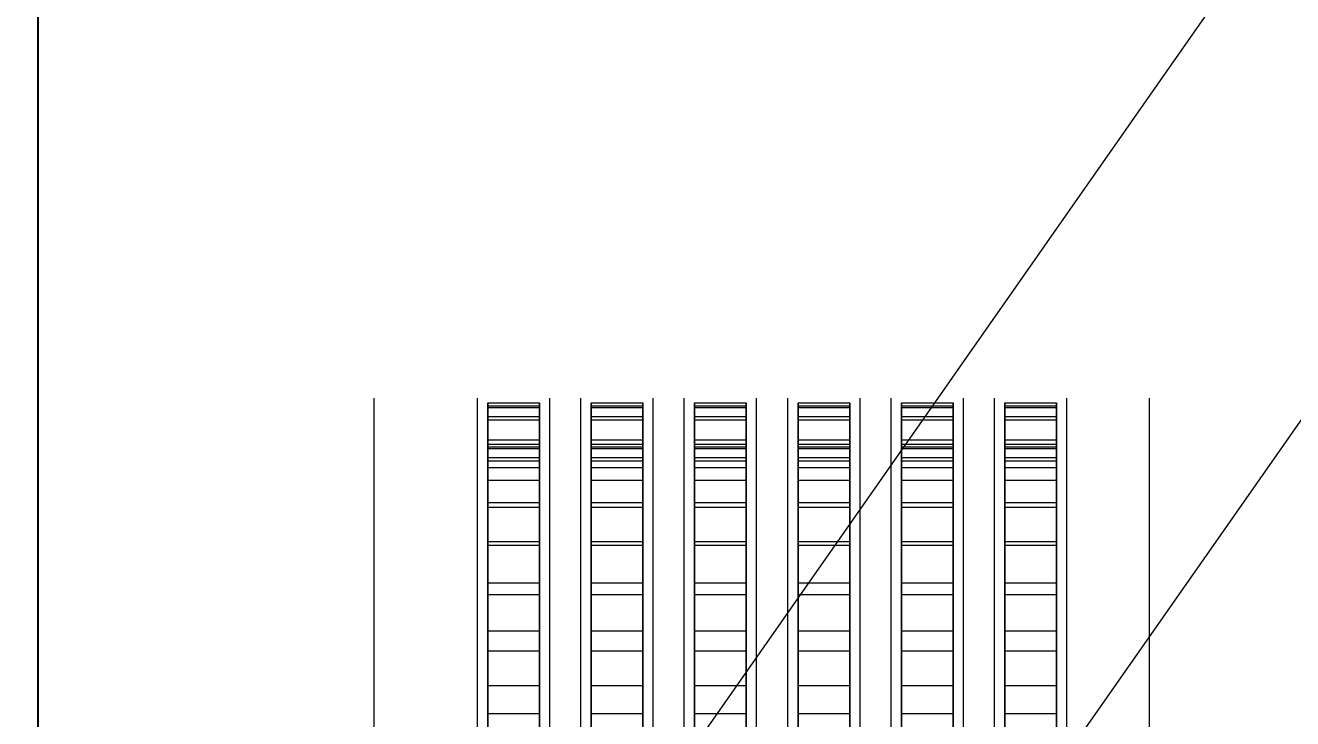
# Model space of a CAD drawing. Header units: millimetres. Extents: x -1970 to 34302, y -80068 to 6837.
# Drawn here: x -1727.5 to -1482.3, y -34082.2 to -33948 of the extents above; entities that cross this region are included whole.
import ezdxf

# ---------------------------------------------------------------- set-up
doc = ezdxf.new("R2010")
doc.units = ezdxf.units.MM
for name, color, linetype, lineweight in [('COTAS_O', 1, 'Continuous', 0), ('frontal_briquetadora', 7, 'Continuous', 0), ('frontal_tolva', 7, 'Continuous', 0)]:
    doc.layers.add(name, color=color, linetype=linetype, lineweight=lineweight)
doc.dimstyles.new('R19_100', dxfattribs={"dimtxt": 250, "dimasz": 150, "dimexe": 150, "dimexo": 80, "dimgap": 100, "dimtad": 1, "dimtih": 1, "dimtoh": 1, "dimdsep": 46, "dimcen": 0.09, "dimadec": 0, "dimazin": 0, "dimtfac": 1, "dimtdec": 4, "dimtofl": 0, "dimtmove": 0, "dimatfit": 3, "dimfxl": 1, "dimtolj": 1, "dimtzin": 0, "dimarcsym": 0})

# ---------------------------------------------------------------- blocks, each defined once
blk = doc.blocks.new('*D34')
at = {"layer": 'COTAS_O', "color": 0, "lineweight": -2, "transparency": 16777216}
for p, q in [((-1645, -31700), (-875, -31700)), ((-1025, -34250), (-1025, -31850)), ((-1645, -34400), (-875, -34400))]:
    blk.add_line(p, q, dxfattribs=at)
at = {"layer": 'COTAS_O', "color": 0, "transparency": 16777216}
for points in [[(-1050, -31850), (-1000, -31850), (-1025, -31700)], [(-1050, -34250), (-1000, -34250), (-1025, -34400)]]:
    blk.add_solid(points, dxfattribs=at)
at = {"layer": 'Defpoints', "color": 0, "transparency": 16777216}
for p in [(-1725, -31700), (-1025, -31700), (-1725, -34400)]:
    blk.add_point(p, dxfattribs=at)
blk = doc.blocks.new('*D35')
at = {"layer": 'COTAS_O', "color": 0, "lineweight": -2, "transparency": 16777216}
for p, q in [((-1725, -34320), (-1725, -33550)), ((1725, -34320), (1725, -33550)), ((-1575, -33700), (1575, -33700))]:
    blk.add_line(p, q, dxfattribs=at)
at = {"layer": 'COTAS_O', "color": 0, "transparency": 16777216}
for points in [[(-1575, -33675), (-1575, -33725), (-1725, -33700)], [(1575, -33675), (1575, -33725), (1725, -33700)]]:
    blk.add_solid(points, dxfattribs=at)
at = {"layer": 'Defpoints', "color": 0, "transparency": 16777216}
for p in [(1725, -33700), (-1725, -34400), (1725, -34400)]:
    blk.add_point(p, dxfattribs=at)

msp = doc.modelspace()

# ---------------------------------------------------------------- linework, layer by layer
at = {"layer": 'frontal_briquetadora'}
for p, q in [((-1660, -34021.432), (-1660, -34020.159)), ((-1640, -34021.432), (-1640, -34020.159)), ((-1626, -34021.432), (-1626, -34020.159)), ((-1620, -34021.432), (-1620, -34020.159)), ((-1606, -34021.432), (-1606, -34020.159)), ((-1600, -34021.432), (-1600, -34020.159)), ((-1586, -34021.432), (-1586, -34020.159)), ((-1580, -34021.432), (-1580, -34020.159)), ((-1566, -34021.432), (-1566, -34020.159)), ((-1560, -34021.432), (-1560, -34020.159)), ((-1546, -34021.432), (-1546, -34020.159)), ((-1540, -34021.432), (-1540, -34020.159)), ((-1526, -34021.432), (-1526, -34020.159)), ((-1510, -34021.432), (-1510, -34020.159)), ((-1660, -34023.974), (-1660, -34021.432)), ((-1640, -34023.974), (-1640, -34021.432)), ((-1638, -34021.599), (-1638, -34021.008)), ((-1638, -34021.008), (-1638, -34021.918)), ((-1638, -34021.008), (-1628, -34021.008)), ((-1638, -34023.687), (-1638, -34021.599)), ((-1638, -34021.599), (-1628, -34021.599)), ((-1638, -34021.918), (-1638, -34024.323)), ((-1638, -34021.918), (-1628, -34021.918)), ((-1628, -34021.008), (-1628, -34021.918)), ((-1628, -34021.599), (-1628, -34021.008)), ((-1628, -34023.687), (-1628, -34021.599)), ((-1628, -34021.918), (-1628, -34024.323)), ((-1626, -34023.974), (-1626, -34021.432)), ((-1620, -34023.974), (-1620, -34021.432)), ((-1618, -34021.599), (-1618, -34021.008)), ((-1618, -34021.008), (-1618, -34021.918)), ((-1618, -34021.008), (-1608, -34021.008)), ((-1618, -34023.687), (-1618, -34021.599)), ((-1618, -34021.599), (-1608, -34021.599)), ((-1618, -34021.918), (-1618, -34024.323)), ((-1618, -34021.918), (-1608, -34021.918)), ((-1608, -34021.008), (-1608, -34021.918)), ((-1608, -34021.599), (-1608, -34021.008)), ((-1608, -34023.687), (-1608, -34021.599)), ((-1608, -34021.918), (-1608, -34024.323)), ((-1606, -34023.974), (-1606, -34021.432)), ((-1600, -34023.974), (-1600, -34021.432)), ((-1598, -34021.599), (-1598, -34021.008)), ((-1598, -34021.008), (-1598, -34021.918)), ((-1598, -34021.008), (-1588, -34021.008)), ((-1598, -34023.687), (-1598, -34021.599)), ((-1598, -34021.599), (-1588, -34021.599)), ((-1598, -34021.918), (-1598, -34024.323)), ((-1598, -34021.918), (-1588, -34021.918)), ((-1588, -34021.008), (-1588, -34021.918)), ((-1588, -34021.599), (-1588, -34021.008)), ((-1588, -34023.687), (-1588, -34021.599)), ((-1588, -34021.918), (-1588, -34024.323)), ((-1586, -34023.974), (-1586, -34021.432)), ((-1580, -34023.974), (-1580, -34021.432)), ((-1578, -34021.599), (-1578, -34021.008)), ((-1578, -34021.008), (-1578, -34021.918)), ((-1578, -34021.008), (-1568, -34021.008)), ((-1578, -34023.687), (-1578, -34021.599)), ((-1578, -34021.599), (-1568, -34021.599)), ((-1578, -34021.918), (-1578, -34024.323)), ((-1578, -34021.918), (-1568, -34021.918)), ((-1568, -34021.008), (-1568, -34021.918)), ((-1568, -34021.599), (-1568, -34021.008)), ((-1568, -34023.687), (-1568, -34021.599)), ((-1568, -34021.918), (-1568, -34024.323)), ((-1566, -34023.974), (-1566, -34021.432)), ((-1560, -34023.974), (-1560, -34021.432)), ((-1558, -34021.599), (-1558, -34021.008)), ((-1558, -34021.008), (-1558, -34021.918)), ((-1558, -34021.008), (-1548, -34021.008)), ((-1558, -34023.687), (-1558, -34021.599)), ((-1558, -34021.599), (-1548, -34021.599)), ((-1558, -34021.918), (-1558, -34024.323)), ((-1558, -34021.918), (-1548, -34021.918)), ((-1548, -34021.008), (-1548, -34021.918)), ((-1548, -34021.599), (-1548, -34021.008)), ((-1548, -34023.687), (-1548, -34021.599)), ((-1548, -34021.918), (-1548, -34024.323)), ((-1546, -34023.974), (-1546, -34021.432)), ((-1540, -34023.974), (-1540, -34021.432)), ((-1538, -34021.599), (-1538, -34021.008)), ((-1538, -34021.008), (-1538, -34021.918)), ((-1538, -34021.008), (-1528, -34021.008)), ((-1538, -34023.687), (-1538, -34021.599)), ((-1538, -34021.599), (-1528, -34021.599)), ((-1538, -34021.918), (-1538, -34024.323)), ((-1538, -34021.918), (-1528, -34021.918)), ((-1528, -34021.008), (-1528, -34021.918)), ((-1528, -34021.599), (-1528, -34021.008)), ((-1528, -34023.687), (-1528, -34021.599)), ((-1528, -34021.918), (-1528, -34024.323)), ((-1526, -34023.974), (-1526, -34021.432)), ((-1510, -34023.974), (-1510, -34021.432)), ((-1660, -34027.772), (-1660, -34023.974)), ((-1640, -34027.772), (-1640, -34023.974)), ((-1638, -34255.522), (-1638, -34023.687)), ((-1638, -34023.687), (-1628, -34023.687)), ((-1638, -34024.323), (-1638, -34028.212)), ((-1638, -34024.323), (-1628, -34024.323)), ((-1628, -34255.522), (-1628, -34023.687)), ((-1628, -34024.323), (-1628, -34028.212)), ((-1626, -34027.772), (-1626, -34023.974)), ((-1620, -34027.772), (-1620, -34023.974)), ((-1618, -34255.522), (-1618, -34023.687)), ((-1618, -34023.687), (-1608, -34023.687)), ((-1618, -34024.323), (-1618, -34028.212)), ((-1618, -34024.323), (-1608, -34024.323)), ((-1608, -34255.522), (-1608, -34023.687)), ((-1608, -34024.323), (-1608, -34028.212)), ((-1606, -34027.772), (-1606, -34023.974)), ((-1600, -34027.772), (-1600, -34023.974)), ((-1598, -34255.522), (-1598, -34023.687)), ((-1598, -34023.687), (-1588, -34023.687)), ((-1598, -34024.323), (-1598, -34028.212)), ((-1598, -34024.323), (-1588, -34024.323)), ((-1588, -34255.522), (-1588, -34023.687)), ((-1588, -34024.323), (-1588, -34028.212)), ((-1586, -34027.772), (-1586, -34023.974)), ((-1580, -34027.772), (-1580, -34023.974)), ((-1578, -34255.522), (-1578, -34023.687)), ((-1578, -34023.687), (-1568, -34023.687)), ((-1578, -34024.323), (-1578, -34028.212)), ((-1578, -34024.323), (-1568, -34024.323)), ((-1568, -34255.522), (-1568, -34023.687)), ((-1568, -34024.323), (-1568, -34028.212)), ((-1566, -34027.772), (-1566, -34023.974)), ((-1560, -34027.772), (-1560, -34023.974)), ((-1558, -34255.522), (-1558, -34023.687)), ((-1558, -34023.687), (-1548, -34023.687)), ((-1558, -34024.323), (-1558, -34028.212)), ((-1558, -34024.323), (-1548, -34024.323)), ((-1548, -34255.522), (-1548, -34023.687)), ((-1548, -34024.323), (-1548, -34028.212)), ((-1546, -34027.772), (-1546, -34023.974)), ((-1540, -34027.772), (-1540, -34023.974)), ((-1538, -34255.522), (-1538, -34023.687)), ((-1538, -34023.687), (-1528, -34023.687)), ((-1538, -34024.323), (-1538, -34028.212)), ((-1538, -34024.323), (-1528, -34024.323)), ((-1528, -34255.522), (-1528, -34023.687)), ((-1528, -34024.323), (-1528, -34028.212)), ((-1526, -34027.772), (-1526, -34023.974)), ((-1510, -34027.772), (-1510, -34023.974)), ((-1660, -34032.813), (-1660, -34027.772)), ((-1640, -34032.813), (-1640, -34027.772)), ((-1640, -34030.642), (-1640, -34030)), ((-1638, -34028.212), (-1638, -34033.566)), ((-1638, -34028.212), (-1628, -34028.212)), ((-1638, -34029.008), (-1638, -34029.894)), ((-1638, -34029.584), (-1638, -34029.008)), ((-1638, -34029.008), (-1628, -34029.008)), ((-1638, -34031.618), (-1638, -34029.584)), ((-1638, -34029.584), (-1628, -34029.584)), ((-1638, -34029.894), (-1638, -34032.237)), ((-1638, -34029.894), (-1628, -34029.894)), ((-1628, -34028.212), (-1628, -34033.566)), ((-1628, -34029.584), (-1628, -34029.008)), ((-1628, -34029.008), (-1628, -34029.894)), ((-1628, -34031.618), (-1628, -34029.584)), ((-1628, -34029.894), (-1628, -34032.237)), ((-1626, -34032.813), (-1626, -34027.772)), ((-1626, -34030.642), (-1626, -34030)), ((-1620, -34032.813), (-1620, -34027.772)), ((-1620, -34030.642), (-1620, -34030)), ((-1618, -34028.212), (-1618, -34033.566)), ((-1618, -34028.212), (-1608, -34028.212)), ((-1618, -34029.008), (-1618, -34029.894)), ((-1618, -34029.584), (-1618, -34029.008)), ((-1618, -34029.008), (-1608, -34029.008)), ((-1618, -34031.618), (-1618, -34029.584)), ((-1618, -34029.584), (-1608, -34029.584)), ((-1618, -34029.894), (-1618, -34032.237)), ((-1618, -34029.894), (-1608, -34029.894)), ((-1608, -34028.212), (-1608, -34033.566)), ((-1608, -34029.584), (-1608, -34029.008)), ((-1608, -34029.008), (-1608, -34029.894)), ((-1608, -34031.618), (-1608, -34029.584)), ((-1608, -34029.894), (-1608, -34032.237)), ((-1606, -34032.813), (-1606, -34027.772)), ((-1606, -34030.642), (-1606, -34030)), ((-1600, -34032.813), (-1600, -34027.772)), ((-1600, -34030.642), (-1600, -34030)), ((-1598, -34028.212), (-1598, -34033.566)), ((-1598, -34028.212), (-1588, -34028.212)), ((-1598, -34029.008), (-1598, -34029.894)), ((-1598, -34029.584), (-1598, -34029.008)), ((-1598, -34029.008), (-1588, -34029.008)), ((-1598, -34031.618), (-1598, -34029.584)), ((-1598, -34029.584), (-1588, -34029.584)), ((-1598, -34029.894), (-1598, -34032.237)), ((-1598, -34029.894), (-1588, -34029.894)), ((-1588, -34028.212), (-1588, -34033.566)), ((-1588, -34029.584), (-1588, -34029.008)), ((-1588, -34029.008), (-1588, -34029.894)), ((-1588, -34031.618), (-1588, -34029.584)), ((-1588, -34029.894), (-1588, -34032.237)), ((-1586, -34032.813), (-1586, -34027.772)), ((-1586, -34030.642), (-1586, -34030)), ((-1580, -34032.813), (-1580, -34027.772)), ((-1580, -34030.642), (-1580, -34030)), ((-1578, -34028.212), (-1578, -34033.566)), ((-1578, -34028.212), (-1568, -34028.212)), ((-1578, -34029.008), (-1578, -34029.894)), ((-1578, -34029.584), (-1578, -34029.008)), ((-1578, -34029.008), (-1568, -34029.008)), ((-1578, -34031.618), (-1578, -34029.584)), ((-1578, -34029.584), (-1568, -34029.584)), ((-1578, -34029.894), (-1578, -34032.237)), ((-1578, -34029.894), (-1568, -34029.894)), ((-1568, -34028.212), (-1568, -34033.566)), ((-1568, -34029.584), (-1568, -34029.008)), ((-1568, -34029.008), (-1568, -34029.894)), ((-1568, -34031.618), (-1568, -34029.584)), ((-1568, -34029.894), (-1568, -34032.237)), ((-1566, -34032.813), (-1566, -34027.772)), ((-1566, -34030.642), (-1566, -34030)), ((-1560, -34032.813), (-1560, -34027.772)), ((-1560, -34030.642), (-1560, -34030)), ((-1558, -34028.212), (-1558, -34033.566)), ((-1558, -34028.212), (-1548, -34028.212)), ((-1558, -34029.008), (-1558, -34029.894)), ((-1558, -34029.584), (-1558, -34029.008)), ((-1558, -34029.008), (-1548, -34029.008)), ((-1558, -34031.618), (-1558, -34029.584)), ((-1558, -34029.584), (-1548, -34029.584)), ((-1558, -34029.894), (-1558, -34032.237)), ((-1558, -34029.894), (-1548, -34029.894)), ((-1548, -34028.212), (-1548, -34033.566)), ((-1548, -34029.584), (-1548, -34029.008)), ((-1548, -34029.008), (-1548, -34029.894)), ((-1548, -34031.618), (-1548, -34029.584)), ((-1548, -34029.894), (-1548, -34032.237)), ((-1546, -34032.813), (-1546, -34027.772)), ((-1546, -34030.642), (-1546, -34030)), ((-1540, -34032.813), (-1540, -34027.772)), ((-1540, -34030.642), (-1540, -34030)), ((-1538, -34028.212), (-1538, -34033.566)), ((-1538, -34028.212), (-1528, -34028.212)), ((-1538, -34029.008), (-1538, -34029.894)), ((-1538, -34029.584), (-1538, -34029.008)), ((-1538, -34029.008), (-1528, -34029.008)), ((-1538, -34031.618), (-1538, -34029.584)), ((-1538, -34029.584), (-1528, -34029.584)), ((-1538, -34029.894), (-1538, -34032.237)), ((-1538, -34029.894), (-1528, -34029.894)), ((-1528, -34028.212), (-1528, -34033.566)), ((-1528, -34029.584), (-1528, -34029.008)), ((-1528, -34029.008), (-1528, -34029.894)), ((-1528, -34031.618), (-1528, -34029.584)), ((-1528, -34029.894), (-1528, -34032.237)), ((-1526, -34032.813), (-1526, -34027.772)), ((-1526, -34030.642), (-1526, -34030)), ((-1510, -34032.813), (-1510, -34027.772)), ((-1640, -34032.567), (-1640, -34030.642)), ((-1638, -34263.452), (-1638, -34031.618)), ((-1638, -34031.618), (-1628, -34031.618)), ((-1638, -34032.237), (-1638, -34036.025)), ((-1638, -34032.237), (-1628, -34032.237)), ((-1628, -34263.452), (-1628, -34031.618)), ((-1628, -34032.237), (-1628, -34036.025)), ((-1626, -34032.567), (-1626, -34030.642)), ((-1620, -34032.567), (-1620, -34030.642)), ((-1618, -34263.452), (-1618, -34031.618)), ((-1618, -34031.618), (-1608, -34031.618)), ((-1618, -34032.237), (-1618, -34036.025)), ((-1618, -34032.237), (-1608, -34032.237)), ((-1608, -34263.452), (-1608, -34031.618)), ((-1608, -34032.237), (-1608, -34036.025)), ((-1606, -34032.567), (-1606, -34030.642)), ((-1600, -34032.567), (-1600, -34030.642)), ((-1598, -34263.452), (-1598, -34031.618)), ((-1598, -34031.618), (-1588, -34031.618)), ((-1598, -34032.237), (-1598, -34036.025)), ((-1598, -34032.237), (-1588, -34032.237)), ((-1588, -34263.452), (-1588, -34031.618)), ((-1588, -34032.237), (-1588, -34036.025)), ((-1586, -34032.567), (-1586, -34030.642)), ((-1580, -34032.567), (-1580, -34030.642)), ((-1578, -34263.452), (-1578, -34031.618)), ((-1578, -34031.618), (-1568, -34031.618)), ((-1578, -34032.237), (-1578, -34036.025)), ((-1578, -34032.237), (-1568, -34032.237)), ((-1568, -34263.452), (-1568, -34031.618)), ((-1568, -34032.237), (-1568, -34036.025)), ((-1566, -34032.567), (-1566, -34030.642)), ((-1560, -34032.567), (-1560, -34030.642)), ((-1558, -34263.452), (-1558, -34031.618)), ((-1558, -34031.618), (-1548, -34031.618)), ((-1558, -34032.237), (-1558, -34036.025)), ((-1558, -34032.237), (-1548, -34032.237)), ((-1548, -34263.452), (-1548, -34031.618)), ((-1548, -34032.237), (-1548, -34036.025)), ((-1546, -34032.567), (-1546, -34030.642)), ((-1540, -34032.567), (-1540, -34030.642)), ((-1538, -34263.452), (-1538, -34031.618)), ((-1538, -34031.618), (-1528, -34031.618)), ((-1538, -34032.237), (-1538, -34036.025)), ((-1538, -34032.237), (-1528, -34032.237)), ((-1528, -34263.452), (-1528, -34031.618)), ((-1528, -34032.237), (-1528, -34036.025)), ((-1526, -34032.567), (-1526, -34030.642)), ((-1660, -34039.075), (-1660, -34032.813)), ((-1640, -34035.764), (-1640, -34032.567)), ((-1640, -34039.075), (-1640, -34032.813)), ((-1638, -34033.566), (-1638, -34040.36)), ((-1638, -34033.566), (-1628, -34033.566)), ((-1628, -34033.566), (-1628, -34040.36)), ((-1626, -34035.764), (-1626, -34032.567)), ((-1626, -34039.075), (-1626, -34032.813)), ((-1620, -34035.764), (-1620, -34032.567)), ((-1620, -34039.075), (-1620, -34032.813)), ((-1618, -34033.566), (-1618, -34040.36)), ((-1618, -34033.566), (-1608, -34033.566)), ((-1608, -34033.566), (-1608, -34040.36)), ((-1606, -34035.764), (-1606, -34032.567)), ((-1606, -34039.075), (-1606, -34032.813)), ((-1600, -34035.764), (-1600, -34032.567)), ((-1600, -34039.075), (-1600, -34032.813)), ((-1598, -34033.566), (-1598, -34040.36)), ((-1598, -34033.566), (-1588, -34033.566)), ((-1588, -34033.566), (-1588, -34040.36)), ((-1586, -34035.764), (-1586, -34032.567)), ((-1586, -34039.075), (-1586, -34032.813)), ((-1580, -34035.764), (-1580, -34032.567)), ((-1580, -34039.075), (-1580, -34032.813)), ((-1578, -34033.566), (-1578, -34040.36)), ((-1578, -34033.566), (-1568, -34033.566)), ((-1568, -34033.566), (-1568, -34040.36)), ((-1566, -34035.764), (-1566, -34032.567)), ((-1566, -34039.075), (-1566, -34032.813)), ((-1560, -34035.764), (-1560, -34032.567)), ((-1560, -34039.075), (-1560, -34032.813)), ((-1558, -34033.566), (-1558, -34040.36)), ((-1558, -34033.566), (-1548, -34033.566)), ((-1548, -34033.566), (-1548, -34040.36)), ((-1546, -34035.764), (-1546, -34032.567)), ((-1546, -34039.075), (-1546, -34032.813)), ((-1540, -34035.764), (-1540, -34032.567)), ((-1540, -34039.075), (-1540, -34032.813)), ((-1538, -34033.566), (-1538, -34040.36)), ((-1538, -34033.566), (-1528, -34033.566)), ((-1528, -34033.566), (-1528, -34040.36)), ((-1526, -34035.764), (-1526, -34032.567)), ((-1526, -34039.075), (-1526, -34032.813)), ((-1510, -34039.075), (-1510, -34032.813)), ((-1640, -34040.222), (-1640, -34035.764)), ((-1638, -34036.025), (-1638, -34041.241)), ((-1638, -34036.025), (-1628, -34036.025)), ((-1628, -34036.025), (-1628, -34041.241)), ((-1626, -34040.222), (-1626, -34035.764)), ((-1620, -34040.222), (-1620, -34035.764)), ((-1618, -34036.025), (-1618, -34041.241)), ((-1618, -34036.025), (-1608, -34036.025)), ((-1608, -34036.025), (-1608, -34041.241)), ((-1606, -34040.222), (-1606, -34035.764)), ((-1600, -34040.222), (-1600, -34035.764)), ((-1598, -34036.025), (-1598, -34041.241)), ((-1598, -34036.025), (-1588, -34036.025)), ((-1588, -34036.025), (-1588, -34041.241)), ((-1586, -34040.222), (-1586, -34035.764)), ((-1580, -34040.222), (-1580, -34035.764)), ((-1578, -34036.025), (-1578, -34041.241)), ((-1578, -34036.025), (-1568, -34036.025)), ((-1568, -34036.025), (-1568, -34041.241)), ((-1566, -34040.222), (-1566, -34035.764)), ((-1560, -34040.222), (-1560, -34035.764)), ((-1558, -34036.025), (-1558, -34041.241)), ((-1558, -34036.025), (-1548, -34036.025)), ((-1548, -34036.025), (-1548, -34041.241)), ((-1546, -34040.222), (-1546, -34035.764)), ((-1540, -34040.222), (-1540, -34035.764)), ((-1538, -34036.025), (-1538, -34041.241)), ((-1538, -34036.025), (-1528, -34036.025)), ((-1528, -34036.025), (-1528, -34041.241)), ((-1526, -34040.222), (-1526, -34035.764)), ((-1660, -34046.532), (-1660, -34039.075)), ((-1640, -34046.532), (-1640, -34039.075)), ((-1626, -34046.532), (-1626, -34039.075)), ((-1620, -34046.532), (-1620, -34039.075)), ((-1606, -34046.532), (-1606, -34039.075)), ((-1600, -34046.532), (-1600, -34039.075)), ((-1586, -34046.532), (-1586, -34039.075)), ((-1580, -34046.532), (-1580, -34039.075)), ((-1566, -34046.532), (-1566, -34039.075)), ((-1560, -34046.532), (-1560, -34039.075)), ((-1546, -34046.532), (-1546, -34039.075)), ((-1540, -34046.532), (-1540, -34039.075)), ((-1526, -34046.532), (-1526, -34039.075)), ((-1510, -34046.532), (-1510, -34039.075)), ((-1640, -34045.921), (-1640, -34040.222)), ((-1638, -34040.36), (-1638, -34048.56)), ((-1638, -34040.36), (-1628, -34040.36)), ((-1638, -34041.241), (-1638, -34047.859)), ((-1638, -34041.241), (-1628, -34041.241)), ((-1628, -34040.36), (-1628, -34048.56)), ((-1628, -34041.241), (-1628, -34047.859)), ((-1626, -34045.921), (-1626, -34040.222)), ((-1620, -34045.921), (-1620, -34040.222)), ((-1618, -34040.36), (-1618, -34048.56)), ((-1618, -34040.36), (-1608, -34040.36)), ((-1618, -34041.241), (-1618, -34047.859)), ((-1618, -34041.241), (-1608, -34041.241)), ((-1608, -34040.36), (-1608, -34048.56)), ((-1608, -34041.241), (-1608, -34047.859)), ((-1606, -34045.921), (-1606, -34040.222)), ((-1600, -34045.921), (-1600, -34040.222)), ((-1598, -34040.36), (-1598, -34048.56)), ((-1598, -34040.36), (-1588, -34040.36)), ((-1598, -34041.241), (-1598, -34047.859)), ((-1598, -34041.241), (-1588, -34041.241)), ((-1588, -34040.36), (-1588, -34048.56)), ((-1588, -34041.241), (-1588, -34047.859)), ((-1586, -34045.921), (-1586, -34040.222)), ((-1580, -34045.921), (-1580, -34040.222)), ((-1578, -34040.36), (-1578, -34048.56)), ((-1578, -34040.36), (-1568, -34040.36)), ((-1578, -34041.241), (-1578, -34047.859)), ((-1578, -34041.241), (-1568, -34041.241)), ((-1568, -34040.36), (-1568, -34048.56)), ((-1568, -34041.241), (-1568, -34047.859)), ((-1566, -34045.921), (-1566, -34040.222)), ((-1560, -34045.921), (-1560, -34040.222)), ((-1558, -34040.36), (-1558, -34048.56)), ((-1558, -34040.36), (-1548, -34040.36)), ((-1558, -34041.241), (-1558, -34047.859)), ((-1558, -34041.241), (-1548, -34041.241)), ((-1548, -34040.36), (-1548, -34048.56)), ((-1548, -34041.241), (-1548, -34047.859)), ((-1546, -34045.921), (-1546, -34040.222)), ((-1540, -34045.921), (-1540, -34040.222)), ((-1538, -34040.36), (-1538, -34048.56)), ((-1538, -34040.36), (-1528, -34040.36)), ((-1538, -34041.241), (-1538, -34047.859)), ((-1538, -34041.241), (-1528, -34041.241)), ((-1528, -34040.36), (-1528, -34048.56)), ((-1528, -34041.241), (-1528, -34047.859)), ((-1526, -34045.921), (-1526, -34040.222)), ((-1660, -34055.154), (-1660, -34046.532)), ((-1640, -34052.836), (-1640, -34045.921)), ((-1640, -34055.154), (-1640, -34046.532)), ((-1626, -34052.836), (-1626, -34045.921)), ((-1626, -34055.154), (-1626, -34046.532)), ((-1620, -34052.836), (-1620, -34045.921)), ((-1620, -34055.154), (-1620, -34046.532)), ((-1606, -34052.836), (-1606, -34045.921)), ((-1606, -34055.154), (-1606, -34046.532)), ((-1600, -34052.836), (-1600, -34045.921)), ((-1600, -34055.154), (-1600, -34046.532)), ((-1586, -34052.836), (-1586, -34045.921)), ((-1586, -34055.154), (-1586, -34046.532)), ((-1580, -34052.836), (-1580, -34045.921)), ((-1580, -34055.154), (-1580, -34046.532)), ((-1566, -34052.836), (-1566, -34045.921)), ((-1566, -34055.154), (-1566, -34046.532)), ((-1560, -34052.836), (-1560, -34045.921)), ((-1560, -34055.154), (-1560, -34046.532)), ((-1546, -34052.836), (-1546, -34045.921)), ((-1546, -34055.154), (-1546, -34046.532)), ((-1540, -34052.836), (-1540, -34045.921)), ((-1540, -34055.154), (-1540, -34046.532)), ((-1526, -34052.836), (-1526, -34045.921)), ((-1526, -34055.154), (-1526, -34046.532)), ((-1510, -34055.154), (-1510, -34046.532)), ((-1638, -34047.859), (-1638, -34055.846)), ((-1638, -34047.859), (-1628, -34047.859)), ((-1638, -34048.56), (-1638, -34058.126)), ((-1638, -34048.56), (-1628, -34048.56)), ((-1628, -34047.859), (-1628, -34055.846)), ((-1628, -34048.56), (-1628, -34058.126)), ((-1618, -34047.859), (-1618, -34055.846)), ((-1618, -34047.859), (-1608, -34047.859)), ((-1618, -34048.56), (-1618, -34058.126)), ((-1618, -34048.56), (-1608, -34048.56)), ((-1608, -34047.859), (-1608, -34055.846)), ((-1608, -34048.56), (-1608, -34058.126)), ((-1598, -34047.859), (-1598, -34055.846)), ((-1598, -34047.859), (-1588, -34047.859)), ((-1598, -34048.56), (-1598, -34058.126)), ((-1598, -34048.56), (-1588, -34048.56)), ((-1588, -34047.859), (-1588, -34055.846)), ((-1588, -34048.56), (-1588, -34058.126)), ((-1578, -34047.859), (-1578, -34055.846)), ((-1578, -34047.859), (-1568, -34047.859)), ((-1578, -34048.56), (-1578, -34058.126)), ((-1578, -34048.56), (-1568, -34048.56)), ((-1568, -34047.859), (-1568, -34055.846)), ((-1568, -34048.56), (-1568, -34058.126)), ((-1558, -34047.859), (-1558, -34055.846)), ((-1558, -34047.859), (-1548, -34047.859)), ((-1558, -34048.56), (-1558, -34058.126)), ((-1558, -34048.56), (-1548, -34048.56)), ((-1548, -34047.859), (-1548, -34055.846)), ((-1548, -34048.56), (-1548, -34058.126)), ((-1538, -34047.859), (-1538, -34055.846)), ((-1538, -34047.859), (-1528, -34047.859)), ((-1538, -34048.56), (-1538, -34058.126)), ((-1538, -34048.56), (-1528, -34048.56)), ((-1528, -34047.859), (-1528, -34055.846)), ((-1528, -34048.56), (-1528, -34058.126)), ((-1640, -34060.938), (-1640, -34052.836)), ((-1626, -34060.938), (-1626, -34052.836)), ((-1620, -34060.938), (-1620, -34052.836)), ((-1606, -34060.938), (-1606, -34052.836)), ((-1600, -34060.938), (-1600, -34052.836)), ((-1586, -34060.938), (-1586, -34052.836)), ((-1580, -34060.938), (-1580, -34052.836)), ((-1566, -34060.938), (-1566, -34052.836)), ((-1560, -34060.938), (-1560, -34052.836)), ((-1546, -34060.938), (-1546, -34052.836)), ((-1540, -34060.938), (-1540, -34052.836)), ((-1526, -34060.938), (-1526, -34052.836)), ((-1660, -34064.906), (-1660, -34055.154)), ((-1640, -34064.906), (-1640, -34055.154)), ((-1638, -34055.846), (-1638, -34065.165)), ((-1638, -34055.846), (-1628, -34055.846)), ((-1628, -34055.846), (-1628, -34065.165)), ((-1626, -34064.906), (-1626, -34055.154)), ((-1620, -34064.906), (-1620, -34055.154)), ((-1618, -34055.846), (-1618, -34065.165)), ((-1618, -34055.846), (-1608, -34055.846)), ((-1608, -34055.846), (-1608, -34065.165)), ((-1606, -34064.906), (-1606, -34055.154)), ((-1600, -34064.906), (-1600, -34055.154)), ((-1598, -34055.846), (-1598, -34065.165)), ((-1598, -34055.846), (-1588, -34055.846)), ((-1588, -34055.846), (-1588, -34065.165)), ((-1586, -34064.906), (-1586, -34055.154)), ((-1580, -34064.906), (-1580, -34055.154)), ((-1578, -34055.846), (-1578, -34065.165)), ((-1578, -34055.846), (-1568, -34055.846)), ((-1568, -34055.846), (-1568, -34065.165)), ((-1566, -34064.906), (-1566, -34055.154)), ((-1560, -34064.906), (-1560, -34055.154)), ((-1558, -34055.846), (-1558, -34065.165)), ((-1558, -34055.846), (-1548, -34055.846)), ((-1548, -34055.846), (-1548, -34065.165)), ((-1546, -34064.906), (-1546, -34055.154)), ((-1540, -34064.906), (-1540, -34055.154)), ((-1538, -34055.846), (-1538, -34065.165)), ((-1538, -34055.846), (-1528, -34055.846)), ((-1528, -34055.846), (-1528, -34065.165)), ((-1526, -34064.906), (-1526, -34055.154)), ((-1510, -34064.906), (-1510, -34055.154)), ((-1638, -34058.126), (-1638, -34069.012)), ((-1638, -34058.126), (-1628, -34058.126)), ((-1628, -34058.126), (-1628, -34069.012)), ((-1618, -34058.126), (-1618, -34069.012)), ((-1618, -34058.126), (-1608, -34058.126)), ((-1608, -34058.126), (-1608, -34069.012)), ((-1598, -34058.126), (-1598, -34069.012)), ((-1598, -34058.126), (-1588, -34058.126)), ((-1588, -34058.126), (-1588, -34069.012)), ((-1578, -34058.126), (-1578, -34069.012)), ((-1578, -34058.126), (-1568, -34058.126)), ((-1568, -34058.126), (-1568, -34069.012)), ((-1558, -34058.126), (-1558, -34069.012)), ((-1558, -34058.126), (-1548, -34058.126)), ((-1548, -34058.126), (-1548, -34069.012)), ((-1538, -34058.126), (-1538, -34069.012)), ((-1538, -34058.126), (-1528, -34058.126)), ((-1528, -34058.126), (-1528, -34069.012)), ((-1640, -34070.192), (-1640, -34060.938)), ((-1626, -34070.192), (-1626, -34060.938)), ((-1620, -34070.192), (-1620, -34060.938)), ((-1606, -34070.192), (-1606, -34060.938)), ((-1600, -34070.192), (-1600, -34060.938)), ((-1586, -34070.192), (-1586, -34060.938)), ((-1580, -34070.192), (-1580, -34060.938)), ((-1566, -34070.192), (-1566, -34060.938)), ((-1560, -34070.192), (-1560, -34060.938)), ((-1546, -34070.192), (-1546, -34060.938)), ((-1540, -34070.192), (-1540, -34060.938)), ((-1526, -34070.192), (-1526, -34060.938)), ((-1660, -34075.747), (-1660, -34064.906)), ((-1640, -34075.747), (-1640, -34064.906)), ((-1638, -34065.165), (-1638, -34075.769)), ((-1638, -34065.165), (-1628, -34065.165)), ((-1628, -34065.165), (-1628, -34075.769)), ((-1626, -34075.747), (-1626, -34064.906)), ((-1620, -34075.747), (-1620, -34064.906)), ((-1618, -34065.165), (-1618, -34075.769)), ((-1618, -34065.165), (-1608, -34065.165)), ((-1608, -34065.165), (-1608, -34075.769)), ((-1606, -34075.747), (-1606, -34064.906)), ((-1600, -34075.747), (-1600, -34064.906)), ((-1598, -34065.165), (-1598, -34075.769)), ((-1598, -34065.165), (-1588, -34065.165)), ((-1588, -34065.165), (-1588, -34075.769)), ((-1586, -34075.747), (-1586, -34064.906)), ((-1580, -34075.747), (-1580, -34064.906)), ((-1578, -34065.165), (-1578, -34075.769)), ((-1578, -34065.165), (-1568, -34065.165)), ((-1568, -34065.165), (-1568, -34075.769)), ((-1566, -34075.747), (-1566, -34064.906)), ((-1560, -34075.747), (-1560, -34064.906)), ((-1558, -34065.165), (-1558, -34075.769)), ((-1558, -34065.165), (-1548, -34065.165)), ((-1548, -34065.165), (-1548, -34075.769)), ((-1546, -34075.747), (-1546, -34064.906)), ((-1540, -34075.747), (-1540, -34064.906)), ((-1538, -34065.165), (-1538, -34075.769)), ((-1538, -34065.165), (-1528, -34065.165)), ((-1528, -34065.165), (-1528, -34075.769)), ((-1526, -34075.747), (-1526, -34064.906)), ((-1510, -34075.747), (-1510, -34064.906)), ((-1638, -34069.012), (-1638, -34081.166)), ((-1638, -34069.012), (-1628, -34069.012)), ((-1628, -34069.012), (-1628, -34081.166)), ((-1618, -34069.012), (-1618, -34081.166)), ((-1618, -34069.012), (-1608, -34069.012)), ((-1608, -34069.012), (-1608, -34081.166)), ((-1598, -34069.012), (-1598, -34081.166)), ((-1598, -34069.012), (-1588, -34069.012)), ((-1588, -34069.012), (-1588, -34081.166)), ((-1578, -34069.012), (-1578, -34081.166)), ((-1578, -34069.012), (-1568, -34069.012)), ((-1568, -34069.012), (-1568, -34081.166)), ((-1558, -34069.012), (-1558, -34081.166)), ((-1558, -34069.012), (-1548, -34069.012)), ((-1548, -34069.012), (-1548, -34081.166)), ((-1538, -34069.012), (-1538, -34081.166)), ((-1538, -34069.012), (-1528, -34069.012)), ((-1528, -34069.012), (-1528, -34081.166)), ((-1640, -34080.559), (-1640, -34070.192)), ((-1626, -34080.559), (-1626, -34070.192)), ((-1620, -34080.559), (-1620, -34070.192)), ((-1606, -34080.559), (-1606, -34070.192)), ((-1600, -34080.559), (-1600, -34070.192)), ((-1586, -34080.559), (-1586, -34070.192)), ((-1580, -34080.559), (-1580, -34070.192)), ((-1566, -34080.559), (-1566, -34070.192)), ((-1560, -34080.559), (-1560, -34070.192)), ((-1546, -34080.559), (-1546, -34070.192)), ((-1540, -34080.559), (-1540, -34070.192)), ((-1526, -34080.559), (-1526, -34070.192)), ((-1660, -34087.632), (-1660, -34075.747)), ((-1640, -34087.632), (-1640, -34075.747)), ((-1638, -34075.769), (-1638, -34087.608)), ((-1638, -34075.769), (-1628, -34075.769)), ((-1628, -34075.769), (-1628, -34087.608)), ((-1626, -34087.632), (-1626, -34075.747)), ((-1620, -34087.632), (-1620, -34075.747)), ((-1618, -34075.769), (-1618, -34087.608)), ((-1618, -34075.769), (-1608, -34075.769)), ((-1608, -34075.769), (-1608, -34087.608)), ((-1606, -34087.632), (-1606, -34075.747)), ((-1600, -34087.632), (-1600, -34075.747)), ((-1598, -34075.769), (-1598, -34087.608)), ((-1598, -34075.769), (-1588, -34075.769)), ((-1588, -34075.769), (-1588, -34087.608)), ((-1586, -34087.632), (-1586, -34075.747)), ((-1580, -34087.632), (-1580, -34075.747)), ((-1578, -34075.769), (-1578, -34087.608)), ((-1578, -34075.769), (-1568, -34075.769)), ((-1568, -34075.769), (-1568, -34087.608)), ((-1566, -34087.632), (-1566, -34075.747)), ((-1560, -34087.632), (-1560, -34075.747)), ((-1558, -34075.769), (-1558, -34087.608)), ((-1558, -34075.769), (-1548, -34075.769)), ((-1548, -34075.769), (-1548, -34087.608)), ((-1546, -34087.632), (-1546, -34075.747)), ((-1540, -34087.632), (-1540, -34075.747)), ((-1538, -34075.769), (-1538, -34087.608)), ((-1538, -34075.769), (-1528, -34075.769)), ((-1528, -34075.769), (-1528, -34087.608)), ((-1526, -34087.632), (-1526, -34075.747)), ((-1510, -34087.632), (-1510, -34075.747)), ((-1640, -34091.994), (-1640, -34080.559)), ((-1638, -34081.166), (-1638, -34094.527)), ((-1638, -34081.166), (-1628, -34081.166)), ((-1628, -34081.166), (-1628, -34094.527)), ((-1626, -34091.994), (-1626, -34080.559)), ((-1620, -34091.994), (-1620, -34080.559)), ((-1618, -34081.166), (-1618, -34094.527)), ((-1618, -34081.166), (-1608, -34081.166)), ((-1608, -34081.166), (-1608, -34094.527)), ((-1606, -34091.994), (-1606, -34080.559)), ((-1600, -34091.994), (-1600, -34080.559)), ((-1598, -34081.166), (-1598, -34094.527)), ((-1598, -34081.166), (-1588, -34081.166)), ((-1588, -34081.166), (-1588, -34094.527)), ((-1586, -34091.994), (-1586, -34080.559)), ((-1580, -34091.994), (-1580, -34080.559)), ((-1578, -34081.166), (-1578, -34094.527)), ((-1578, -34081.166), (-1568, -34081.166)), ((-1568, -34081.166), (-1568, -34094.527)), ((-1566, -34091.994), (-1566, -34080.559)), ((-1560, -34091.994), (-1560, -34080.559)), ((-1558, -34081.166), (-1558, -34094.527)), ((-1558, -34081.166), (-1548, -34081.166)), ((-1548, -34081.166), (-1548, -34094.527)), ((-1546, -34091.994), (-1546, -34080.559)), ((-1540, -34091.994), (-1540, -34080.559)), ((-1538, -34081.166), (-1538, -34094.527)), ((-1538, -34081.166), (-1528, -34081.166)), ((-1528, -34081.166), (-1528, -34094.527)), ((-1526, -34091.994), (-1526, -34080.559))]:
    msp.add_line(p, q, dxfattribs=at)
at = {"layer": 'frontal_tolva'}
for p, q in [((-1769.584, -34332.806), (-722.584, -32835.806)), ((-1720.416, -34367.194), (-673.416, -32870.194))]:
    msp.add_line(p, q, dxfattribs=at)

# ---------------------------------------------------------------- dimensions: what is measured, and where the dimension line sits
at = {"layer": 'COTAS_O'}
for p2, distance, picture, middle in [((-1725, -31700), -700, '*D34', (-1025, -33050)), ((1725, -34400), 700, '*D35', (0, -33700))]:
    dim = msp.add_aligned_dim(p1=(-1725, -34400), p2=p2, distance=distance, text='<> O', dimstyle='R19_100', dxfattribs=at)
    dim.commit()
    dim.dimension.update_dxf_attribs({"geometry": picture, "text_midpoint": middle})

doc.saveas('drawing.dxf')
